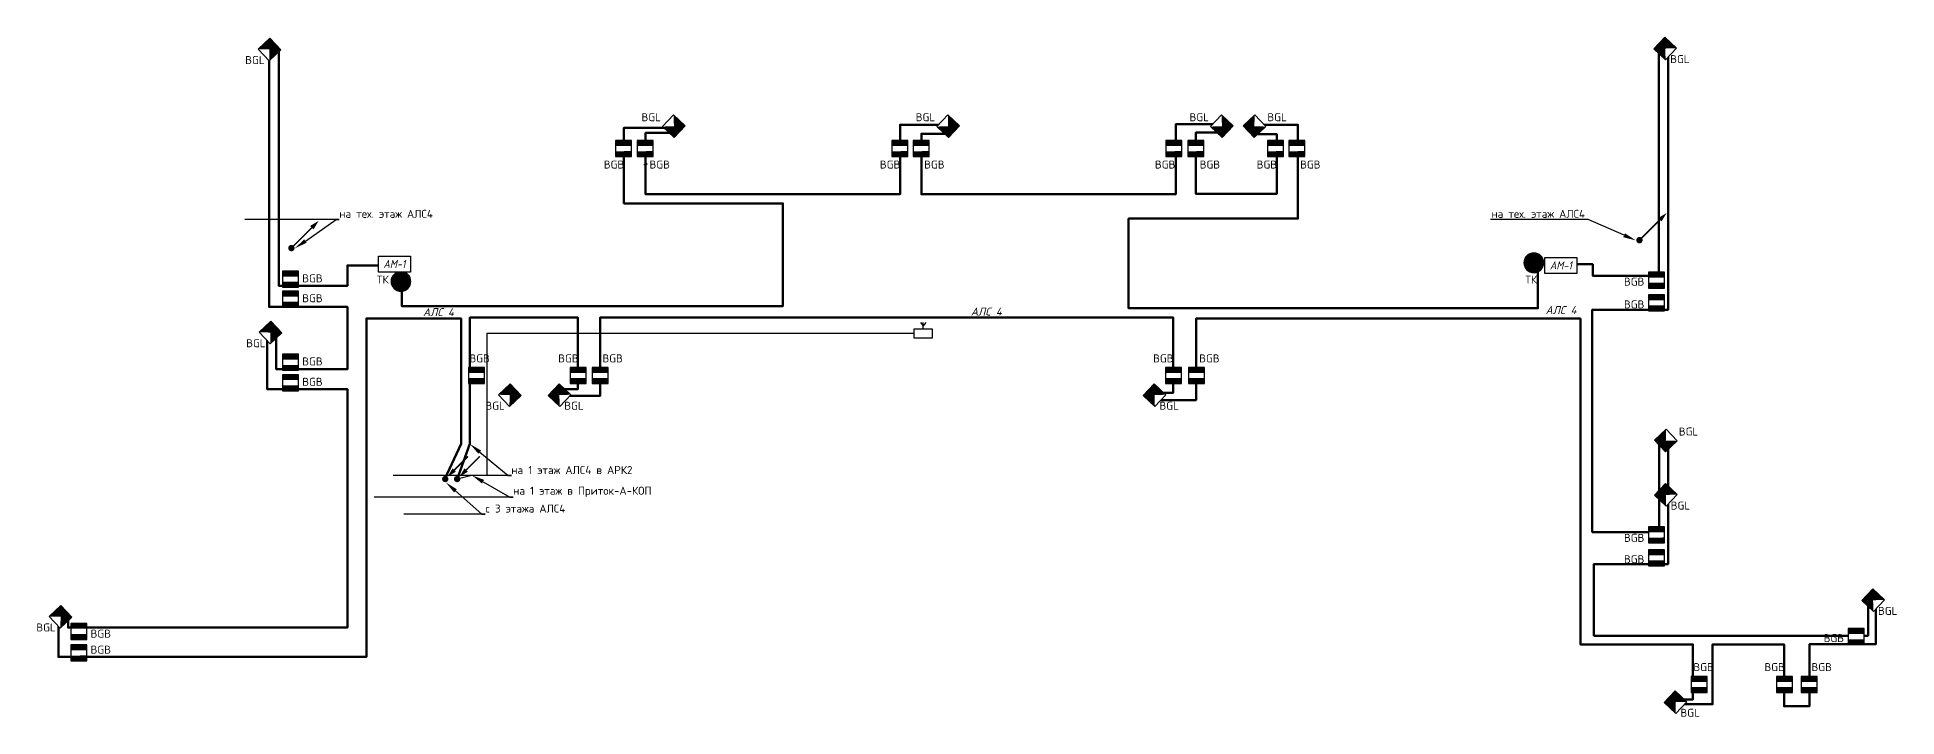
# Model space of a CAD drawing. Header units: millimetres. Extents: x 11019 to 672023, y -45952 to 891139.
# Drawn here: x 325900 to 383989, y 613249 to 634474 of the extents above; entities that cross this region are included whole.
import ezdxf
from ezdxf import colors
from ezdxf.entities.mleader import LeaderData, LeaderLine
from ezdxf.enums import TextEntityAlignment as Align
from ezdxf.math import Vec2, Vec3

# ---------------------------------------------------------------- set-up
doc = ezdxf.new("R2010")
doc.units = ezdxf.units.MM
for name, color, linetype in [('!!ВОК', 30, 'Continuous'), ('003_ОС', 170, 'Continuous'), ('ODG - ПС', 1, 'Continuous'), ('ODG - Текст', 7, 'Continuous'), ('RC-Позиционные_обозначения', 7, 'Continuous')]:
    doc.layers.add(name, color=color, linetype=linetype)
doc.layers.add('ODG - СОТС', color=7, linetype='Continuous', true_color=0xff5800)
for name, color, linetype, lineweight in [('RC-Извещатели_охранные', 5, 'Continuous', 30), ('RC-Прочее_оборудование', 1, 'Continuous', 30), ('АП_АСУ_ОсновнаяТолстая', 7, 'Continuous', 30), ('Кабельные стояки', 7, 'Continuous', 25), ('текст', 7, 'Continuous', 13)]:
    doc.layers.add(name, color=color, linetype=linetype, lineweight=lineweight)
doc.styles.add('DEN', font='isocpeur.ttf', dxfattribs={"height": 300})
doc.styles.add('ISOCPEUR', font='isocpeui.ttf', dxfattribs={"height": 250})
doc.styles.add('KOSTY_STYLE', font='isocpeur.ttf')
doc.styles.add('OlympDesign', font='isocpeur.ttf', dxfattribs={"width": 0.8, "oblique": 10, "height": 250})
doc.styles.add('RubezhCAD', font='isocpeur.ttf', dxfattribs={"width": 0.8})
doc.styles.get("Standard").update_dxf_attribs({"font": 'arial.ttf'})
doc.linetypes.add('ограждение1', pattern='A,0.25,-0.1,[133,ltypeshp.shx,S=0.1,R=0,X=-0.1,Y=0],-0.1,1', length=1.45)

# ---------------------------------------------------------------- blocks, each defined once
blk = doc.blocks.new('RC-UGO-IOM-02')
at = {"layer": 'RC-Извещатели_охранные'}
blk.add_point((0, 0), dxfattribs=at)
blk.add_wipeout([(2.5, -2.5), (2.5, 2.5), (-2.5, 2.5), (-2.5, -2.5)]).dxf.layer = 'RC-Извещатели_охранные'
blk.add_wipeout([(-2.5, -2.5), (-2.5, 2.5), (2.5, 2.5), (2.5, -2.5)]).dxf.layer = 'RC-Извещатели_охранные'
h = blk.add_hatch(color=256, dxfattribs=at)
h.dxf.hatch_style = 1
h.paths.add_polyline_path([(2.5, 0.8), (2.5, 2.51), (-2.5, 2.5), (-2.5, 0.8)])
h = blk.add_hatch(color=256, dxfattribs=at)
h.dxf.hatch_style = 1
h.paths.add_polyline_path([(2.5, -2.5), (2.5, -0.79), (-2.5, -0.8), (-2.5, -2.5)])
blk.add_lwpolyline([(-2.5, -2.5), (2.5, -2.5), (2.5, 2.5), (-2.5, 2.5)], close=True, dxfattribs=at)
blk.add_attdef('PSTN', text='', height=2.5, dxfattribs=at).set_placement((0.98, 2.6), align=Align.BOTTOM_LEFT)
blk = doc.blocks.new('A$C965ac34c')
at = {"layer": '003_ОС', "color": 3, "lineweight": 30, "ltscale": 100}
blk.add_lwpolyline([(0, 284), (560, 284), (560, 0), (0, 0)], close=True, dxfattribs=at)
for points in [[(197, 489), (280, 376)], [(280, 284), (280, 489)], [(363, 489), (280, 376)]]:
    blk.add_lwpolyline(points, dxfattribs=at)
blk = doc.blocks.new('*U350')
blk.add_hatch(color=256).paths.add_polyline_path([(-0.71, -0.71, 1), (0.71, 0.71, 1)])
at = {"const_width": 0.5}
blk.add_lwpolyline([(2.83, 2.83), (7.07, 7.07)], dxfattribs=at)
blk.add_lwpolyline([(0.71, 0.71, 0, 1.5, 0), (2.83, 2.83, 2, 2, 0)], format="xyseb")
blk = doc.blocks.new('RC-UGO-IOPO-02')
blk.add_wipeout([(2.5, -2.5), (2.5, 2.5), (-2.5, 2.5), (-2.5, -2.5)])
blk.add_wipeout([(-2.5, -2.5), (-2.5, 2.5), (2.5, 2.5), (2.5, -2.5)])
h = blk.add_hatch(color=256)
h.dxf.hatch_style = 1
h.paths.add_polyline_path([(2.5, -2.5), (0, 0), (2.5, 2.5), (-2.5, 2.5), (-2.5, -2.5)])
blk.add_lwpolyline([(-2.5, -2.5), (2.5, -2.5), (2.5, 2.5), (-2.5, 2.5)], close=True)
blk.add_attdef('PSTN', text='', height=2.5).set_placement((0.98, 2.6), align=Align.BOTTOM_LEFT)
blk = doc.blocks.new('*U36')
at = {"layer": 'ODG - ПС'}
h = blk.add_hatch(color=20, dxfattribs=at)
h.dxf.hatch_style = 1
h.set_gradient(color1=(255, 88, 0), color2=(255, 96, 10), one_color=1, tint=0.52, name='CYLINDER')
h.paths.add_polyline_path([(75, 0, 1), (-75, 0, 1)])
at = {"layer": 'ODG - СОТС', "lineweight": 30}
h = blk.add_hatch(color=7, dxfattribs=at)
h.dxf.hatch_style = 1
h.set_gradient(color1=(255, 255, 255), one_color=1, tint=1, name='INVCYLINDER')
h.paths.add_polyline_path([(-150, 0, 1), (150, 0, 1)])
h.paths.add_polyline_path([(75, 0, -1), (-75, 0, -1)], flags=16)
for radius in [150, 75]:
    blk.add_circle((0, 0), radius, dxfattribs=at)
at = {"layer": 'ODG - Текст', "style": 'OlympDesign', "oblique": 15, "width": 0.8}
blk.add_attdef('НОМЕР', text='', height=250, dxfattribs=at).set_placement((0, 325), align=Align.MIDDLE_CENTER)
blk = doc.blocks.new('RC-UGO-AM-01')
blk.add_wipeout([(-4.99, 2.5), (4.99, 2.5), (4.99, -2.5), (-4.99, -2.49)])
blk.add_point((0, 0))
blk.add_wipeout([(4.99, 2.5), (4.99, -2.5), (-4.99, -2.5), (-4.99, 2.5)])
blk.add_wipeout([(-4.99, -2.5), (-4.99, 2.5), (4.99, 2.5), (4.99, -2.5)])
blk.add_lwpolyline([(-4.99, 2.5), (4.99, 2.5), (4.99, -2.5), (-4.99, -2.5), (-4.99, 2.5)], close=True)
blk.add_lwpolyline([(-4.99, 2.5), (-4.99, 2.5)])
blk.add_lwpolyline([(-4.99, 2.5), (-4.99, 2.5)])
at = {"ltscale": 100, "style": 'ISOCPEUR', "width": 0.9}
blk.add_text('АМ-1', height=2.5, dxfattribs=at).set_placement((0, 0), align=Align.MIDDLE)
blk.add_attdef('PSTN', text='', height=2.5).set_placement((2.32, 2.4), align=Align.BOTTOM_LEFT)
blk = doc.blocks.new('*U332')
blk.add_hatch(color=256).paths.add_polyline_path([(-0.71, -0.71, 1), (0.71, 0.71, 1)])
at = {"const_width": 0.5}
blk.add_lwpolyline([(0.5, 0.5), (6.38, 6.38)], dxfattribs=at)
blk.add_lwpolyline([(8.5, 8.5, 0, 1.5, 0), (6.38, 6.38, 2, 2, 0)], format="xyseb")

msp = doc.modelspace()

# ---------------------------------------------------------------- linework, layer by layer
at = {"layer": '!!ВОК', "color": 3, "linetype": 'ограждение1', "lineweight": 50, "ltscale": 500}
msp.add_lwpolyline([(338636, 620677), (339142, 621773), (339142, 625691), (336184, 625691), (336184, 615121), (326561, 615121), (326561, 616447), (326864, 616447), (326864, 616038), (335588, 616038), (335588, 623478), (333087, 623478), (333087, 625305), (333369, 625305), (333369, 624102), (335592, 624102), (335592, 626051), (333146, 626051), (333146, 634087), (333447, 634087), (333447, 626709), (335589, 626709), (335589, 627347), (337287, 627347), (337287, 626078), (349192, 626078), (349192, 629281), (344226, 629281), (344226, 631646), (345917, 631646), (345917, 631483), (344904, 631483), (344904, 629569), (352852, 629569), (352852, 631742), (354456, 631742), (354456, 631456), (353521, 631456), (353521, 629568), (361464, 629568), (361464, 631756), (363035, 631756), (363035, 631497), (362096, 631497), (362096, 629581), (364619, 629581), (364619, 631450), (363863, 631450), (363863, 631740), (365279, 631740), (365279, 628809), (359994, 628809), (359994, 626007), (372776, 626007), (372776, 627381), (374491, 627381), (374491, 627023), (376560, 627023), (376560, 634185), (376843, 634185), (376843, 625962), (374477, 625962), (374477, 619016), (376563, 619016), (376563, 621869), (376842, 621869), (376842, 618017), (374527, 618017), (374527, 615782), (383094, 615782), (383094, 616903), (383330, 616903), (383330, 615514), (381259, 615514), (381259, 613578), (380469, 613578), (380469, 615512), (378237, 615512), (378237, 613639), (376950, 613639), (376950, 613794), (377618, 613794), (377618, 615512), (374108, 615512), (374108, 625685), (362102, 625685), (362102, 623143), (360632, 623143), (360632, 623371), (361388, 623371), (361388, 625716), (343484, 625716), (343484, 623269), (342084, 623269), (342084, 623486), (342790, 623486), (342790, 625716), (339416, 625716), (339416, 621770), (339018, 620675)], dxfattribs=at)
at = {"color": 3, "ltscale": 100}
msp.add_lwpolyline([(344929, 630539), (344929, 630486), (344848, 630486)], dxfattribs=at)
at = {"color": 4, "ltscale": 100}
msp.add_lwpolyline([(353294, 625221), (339941, 625221), (339941, 620790), (339481, 620790), (339018, 620675)], dxfattribs=at)

# ---------------------------------------------------------------- block references
at = {"color": 5, "lineweight": 30, "xscale": -2.054613688905472, "yscale": 2.054613688905472, "zscale": 2.054613688905472, "rotation": 180}
for p in [(372651, 627429), (337264, 626845)]:
    msp.add_blockref('*U36', p, dxfattribs=at)
msp.add_blockref('A$C965ac34c', (353294, 625079))
at = {"layer": 'Кабельные стояки', "color": 5, "xscale": 100, "yscale": 100, "zscale": 100}
for name, p in [('*U332', (333841, 627887)), ('*U332', (375951, 628135)), ('*U350', (338646, 620675)), ('*U350', (339018, 620675))]:
    msp.add_blockref(name, p, dxfattribs=at)

# ---------------------------------------------------------------- texts
at = {"color": 7, "lineweight": 30, "ltscale": 100, "char_height": 250, "width": 1074.44, "attachment_point": 1, "style": 'ISOCPEUR'}
for insert in [(337949, 626012), (355065, 626030), (373016, 626077)]:
    msp.add_mtext('{\\C256;АЛС 4}', dxfattribs=dict(at, insert=insert))
at = {"layer": 'текст', "color": 7, "char_height": 250, "width": 511.65, "attachment_point": 5, "style": 'DEN'}
for insert in [(336695, 626905), (372567, 626905)]:
    msp.add_mtext('ТК', dxfattribs=dict(at, insert=insert))

# ---------------------------------------------------------------- leaders
at = {"layer": 'АП_АСУ_ОсновнаяТолстая'}
ml = msp.add_multileader_mtext('Standard', dxfattribs=at)
ml.set_content('на тех. этаж АЛС4', color=256, style='KOSTY_STYLE')
ml.set_leader_properties()
ml.build(insert=Vec2(0, 0))
ml.multileader.update_dxf_attribs({"text_left_attachment_type": 6, "text_right_attachment_type": 6, "dogleg_length": 100, "arrow_head_size": 400})
ctx = ml.context
ctx.base_point, ctx.char_height, ctx.arrow_head_size, ctx.landing_gap_size, ctx.plane_origin = Vec3(371200, 628782, 0), 250, 400, 0, Vec3(380457, 618623, 0)
ctx.left_attachment, ctx.right_attachment, ctx.text_align_type = 6, 6, 2
notes = []
notes.append((ctx, [(0, (1, 1, 0), (374350, 628782, 0), (-1, 0), 100, [(0, [(375838, 628127, 0)], 0, [])])]))
ctx.mtext.insert, ctx.mtext.width, ctx.mtext.alignment, ctx.mtext.flow_direction = Vec3(374250, 629082, 0), 4570.65, 3, 5
ml = msp.add_multileader_mtext('Standard', dxfattribs=at)
ml.set_content('на 1 этаж АЛС4 в АРК2', color=256, style='KOSTY_STYLE')
ml.set_leader_properties()
ml.build(insert=Vec2(0, 0))
ml.multileader.update_dxf_attribs({"text_left_attachment_type": 6, "text_right_attachment_type": 6, "dogleg_length": 100, "arrow_head_size": 400})
ctx = ml.context
ctx.base_point, ctx.char_height, ctx.arrow_head_size, ctx.landing_gap_size, ctx.plane_origin = Vec3(340711, 620781, 0), 250, 400, 0, Vec3(349968, 610622, 0)
ctx.left_attachment, ctx.right_attachment = 6, 6
notes.append((ctx, [(1, (1, 1, 0), (340611, 620781, 0), (1, 0), 100, [(0, [(339416, 621770, 0)], 0, [])])]))
ctx.mtext.insert, ctx.mtext.width, ctx.mtext.flow_direction = Vec3(340711, 621081, 0), 4570.65, 5
ml = msp.add_multileader_mtext('Standard', dxfattribs=at)
ml.set_content('на 1 этаж в Приток-А-КОП', color=256, style='KOSTY_STYLE')
ml.set_leader_properties()
ml.build(insert=Vec2(0, 0))
ml.multileader.update_dxf_attribs({"text_left_attachment_type": 6, "text_right_attachment_type": 6, "dogleg_length": 100, "arrow_head_size": 400})
ctx = ml.context
ctx.base_point, ctx.char_height, ctx.arrow_head_size, ctx.landing_gap_size, ctx.plane_origin = Vec3(340768, 620110, 0), 250, 400, 0, Vec3(349722, 612348, 0)
ctx.left_attachment, ctx.right_attachment = 6, 6
notes.append((ctx, [(1, (1, 1, 0), (340668, 620110, 0), (1, 0), 100, [(0, [(339481, 620790, 0)], 0, [])])]))
ctx.mtext.insert, ctx.mtext.width, ctx.mtext.flow_direction = Vec3(340768, 620435, 0), 4570.65, 5
ml = msp.add_multileader_mtext('Standard', dxfattribs=at)
ml.set_content('c 3 этажа АЛС4 ', color=256, style='KOSTY_STYLE')
ml.set_leader_properties()
ml.build(insert=Vec2(0, 0))
ml.multileader.update_dxf_attribs({"text_left_attachment_type": 6, "text_right_attachment_type": 6, "dogleg_length": 100, "arrow_head_size": 400})
ctx = ml.context
ctx.base_point, ctx.char_height, ctx.arrow_head_size, ctx.landing_gap_size, ctx.plane_origin = Vec3(339892, 619578, 0), 250, 400, 0, Vec3(346802, 606853, 0)
ctx.left_attachment, ctx.right_attachment = 6, 6
notes.append((ctx, [(1, (1, 1, 0), (339792, 619578, 0), (1, 0), 100, [(0, [(338664, 620570, 0)], 0, [])])]))
ctx.mtext.insert, ctx.mtext.width, ctx.mtext.flow_direction = Vec3(339892, 619878, 0), 2622.39, 5
for ctx, leaders in notes:
    for number, flags, end, landing, length, lines in leaders:
        leader = LeaderData()
        leader.index, (leader.has_last_leader_line, leader.has_dogleg_vector, leader.attachment_direction) = number, flags
        leader.last_leader_point, leader.dogleg_vector, leader.dogleg_length = Vec3(end), Vec3(landing), length
        for number, points, colour, breaks in lines:
            line = LeaderLine()
            line.index, line.vertices, line.color, line.breaks = number, Vec3.list(points), colors.encode_raw_color(colour), breaks
            leader.lines.append(line)
        ctx.leaders.append(leader)

# ---------------------------------------------------------------- next in the draw order: block references
at = {"layer": 'RC-Извещатели_охранные', "lineweight": 30, "ltscale": 30}
ref = msp.add_blockref('RC-UGO-IOPO-02', (333156, 634091), dxfattribs=dict(at, xscale=-100, yscale=100, zscale=100, rotation=43.33003864767731))
ref.add_attrib('PSTN', 'BGL', dxfattribs={"layer": 'RC-Позиционные_обозначения', "height": 250, "style": 'RubezhCAD'}).set_placement((332700, 633559), align=Align.BOTTOM_CENTER)
ref = msp.add_blockref('RC-UGO-IOPO-02', (376757, 634120), dxfattribs=dict(at, xscale=100, yscale=100, zscale=100, rotation=316.6699613523227))
ref.add_attrib('PSTN', 'BGL', dxfattribs={"layer": 'RC-Позиционные_обозначения', "height": 250, "style": 'RubezhCAD'}).set_placement((377213, 633588), align=Align.BOTTOM_CENTER)
at = {"layer": 'RC-Извещатели_охранные', "color": 1, "lineweight": 30, "ltscale": 30}
ref = msp.add_blockref('RC-UGO-IOM-02', (344213, 630994), dxfattribs=dict(at, xscale=100, yscale=100, zscale=100))
ref.add_attrib('PSTN', 'BGB', (343599, 630372), dxfattribs={"layer": 'RC-Позиционные_обозначения', "height": 250, "style": 'RubezhCAD'})
ref = msp.add_blockref('RC-UGO-IOM-02', (352850, 630994), dxfattribs=dict(at, xscale=100, yscale=100, zscale=100))
ref.add_attrib('PSTN', 'BGB', (352223, 630372), dxfattribs={"layer": 'RC-Позиционные_обозначения', "height": 250, "style": 'RubezhCAD'})
ref = msp.add_blockref('RC-UGO-IOM-02', (361410, 630994), dxfattribs=dict(at, xscale=100, yscale=100, zscale=100))
ref.add_attrib('PSTN', 'BGB', (360816, 630372), dxfattribs={"layer": 'RC-Позиционные_обозначения', "height": 250, "style": 'RubezhCAD'})
ref = msp.add_blockref('RC-UGO-IOM-02', (364580, 630994), dxfattribs=dict(at, xscale=100, yscale=100, zscale=100))
ref.add_attrib('PSTN', 'BGB', (363993, 630372), dxfattribs={"layer": 'RC-Позиционные_обозначения', "height": 250, "style": 'RubezhCAD'})
ref = msp.add_blockref('RC-UGO-IOM-02', (333811, 626915), dxfattribs=dict(at, xscale=100, yscale=100, zscale=100))
ref.add_attrib('PSTN', 'BGB', (334179, 626818), dxfattribs={"layer": 'RC-Позиционные_обозначения', "height": 250, "style": 'RubezhCAD'})
ref = msp.add_blockref('RC-UGO-IOM-02', (376481, 626886), dxfattribs=dict(at, xscale=100, yscale=100, zscale=100))
ref.add_attrib('PSTN', 'BGB', (375467, 626715), dxfattribs={"layer": 'RC-Позиционные_обозначения', "height": 250, "style": 'RubezhCAD'})
ref = msp.add_blockref('RC-UGO-IOM-02', (333811, 624320), dxfattribs=dict(at, xscale=100, yscale=100, zscale=100))
ref.add_attrib('PSTN', 'BGB', (334179, 624223), dxfattribs={"layer": 'RC-Позиционные_обозначения', "height": 250, "style": 'RubezhCAD'})
ref = msp.add_blockref('RC-UGO-IOM-02', (339620, 623910), dxfattribs=dict(at, xscale=100, yscale=100, zscale=100))
ref.add_attrib('PSTN', 'BGB', (339402, 624318), dxfattribs={"layer": 'RC-Позиционные_обозначения', "height": 250, "style": 'RubezhCAD'})
ref = msp.add_blockref('RC-UGO-IOM-02', (342803, 623910), dxfattribs=dict(at, xscale=100, yscale=100, zscale=100))
ref.add_attrib('PSTN', 'BGB', (342174, 624318), dxfattribs={"layer": 'RC-Позиционные_обозначения', "height": 250, "style": 'RubezhCAD'})
ref = msp.add_blockref('RC-UGO-IOM-02', (361397, 623910), dxfattribs=dict(at, xscale=100, yscale=100, zscale=100))
ref.add_attrib('PSTN', 'BGB', (360758, 624318), dxfattribs={"layer": 'RC-Позиционные_обозначения', "height": 250, "style": 'RubezhCAD'})
at = {"layer": 'RC-Извещатели_охранные', "lineweight": 30, "ltscale": 30}
ref = msp.add_blockref('RC-UGO-IOPO-02', (376774, 621877), dxfattribs=dict(at, xscale=-100, yscale=100, zscale=100, rotation=223.3300386476773))
ref.add_attrib('PSTN', 'BGL', dxfattribs={"layer": 'RC-Позиционные_обозначения', "height": 250, "style": 'RubezhCAD'}).set_placement((377483, 621959), align=Align.BOTTOM_CENTER)
ref = msp.add_blockref('RC-UGO-IOPO-02', (376774, 620178), dxfattribs=dict(at, xscale=100, yscale=100, zscale=100, rotation=316.6699613523227))
ref.add_attrib('PSTN', 'BGL', dxfattribs={"layer": 'RC-Позиционные_обозначения', "height": 250, "style": 'RubezhCAD'}).set_placement((377230, 619646), align=Align.BOTTOM_CENTER)
at = {"layer": 'RC-Извещатели_охранные', "color": 1, "lineweight": 30, "ltscale": 30}
ref = msp.add_blockref('RC-UGO-IOM-02', (376481, 618928), dxfattribs=dict(at, xscale=100, yscale=100, zscale=100))
ref.add_attrib('PSTN', 'BGB', (375467, 618713), dxfattribs={"layer": 'RC-Позиционные_обозначения', "height": 250, "style": 'RubezhCAD'})
at = {"layer": 'RC-Извещатели_охранные', "lineweight": 30, "ltscale": 30}
ref = msp.add_blockref('RC-UGO-IOPO-02', (383249, 616889), dxfattribs=dict(at, xscale=100, yscale=100, zscale=100, rotation=316.6699613523227))
ref.add_attrib('PSTN', 'BGL', dxfattribs={"layer": 'RC-Позиционные_обозначения', "height": 250, "style": 'RubezhCAD'}).set_placement((383705, 616357), align=Align.BOTTOM_CENTER)
at = {"layer": 'RC-Извещатели_охранные', "color": 1, "lineweight": 30, "ltscale": 30}
ref = msp.add_blockref('RC-UGO-IOM-02', (327201, 615917), dxfattribs=dict(at, xscale=100, yscale=100, zscale=100))
ref.add_attrib('PSTN', 'BGB', (327568, 615721), dxfattribs={"layer": 'RC-Позиционные_обозначения', "height": 250, "style": 'RubezhCAD'})
ref = msp.add_blockref('RC-UGO-IOM-02', (382718, 615752), dxfattribs=dict(at, xscale=100, yscale=100, zscale=100))
ref.add_attrib('PSTN', 'BGB', (381704, 615580), dxfattribs={"layer": 'RC-Позиционные_обозначения', "height": 250, "style": 'RubezhCAD'})
ref = msp.add_blockref('RC-UGO-IOM-02', (377814, 614261), dxfattribs=dict(at, xscale=100, yscale=100, zscale=100))
ref.add_attrib('PSTN', 'BGB', (377636, 614676), dxfattribs={"layer": 'RC-Позиционные_обозначения', "height": 250, "style": 'RubezhCAD'})
ref = msp.add_blockref('RC-UGO-IOM-02', (380477, 614261), dxfattribs=dict(at, xscale=100, yscale=100, zscale=100))
ref.add_attrib('PSTN', 'BGB', (379855, 614676), dxfattribs={"layer": 'RC-Позиционные_обозначения', "height": 250, "style": 'RubezhCAD'})
at = {"layer": 'RC-Прочее_оборудование', "lineweight": 30, "ltscale": 30, "xscale": 100, "yscale": 100, "zscale": 100}
for p in [(337058, 627390), (373496, 627347)]:
    msp.add_blockref('RC-UGO-AM-01', p, dxfattribs=at)

# ---------------------------------------------------------------- next in the draw order: block references
at = {"layer": 'RC-Извещатели_охранные', "color": 1, "lineweight": 30, "ltscale": 30}
ref = msp.add_blockref('RC-UGO-IOM-02', (344895, 630994), dxfattribs=dict(at, xscale=100, yscale=100, zscale=100))
ref.add_attrib('PSTN', 'BGB', (345028, 630372), dxfattribs={"layer": 'RC-Позиционные_обозначения', "height": 250, "style": 'RubezhCAD'})
ref = msp.add_blockref('RC-UGO-IOM-02', (353517, 630994), dxfattribs=dict(at, xscale=100, yscale=100, zscale=100))
ref.add_attrib('PSTN', 'BGB', (353606, 630372), dxfattribs={"layer": 'RC-Позиционные_обозначения', "height": 250, "style": 'RubezhCAD'})
ref = msp.add_blockref('RC-UGO-IOM-02', (362089, 630994), dxfattribs=dict(at, xscale=100, yscale=100, zscale=100))
ref.add_attrib('PSTN', 'BGB', (362213, 630372), dxfattribs={"layer": 'RC-Позиционные_обозначения', "height": 250, "style": 'RubezhCAD'})
ref = msp.add_blockref('RC-UGO-IOM-02', (365250, 630994), dxfattribs=dict(at, xscale=100, yscale=100, zscale=100))
ref.add_attrib('PSTN', 'BGB', (365351, 630372), dxfattribs={"layer": 'RC-Позиционные_обозначения', "height": 250, "style": 'RubezhCAD'})
ref = msp.add_blockref('RC-UGO-IOM-02', (333811, 626294), dxfattribs=dict(at, xscale=100, yscale=100, zscale=100))
ref.add_attrib('PSTN', 'BGB', (334179, 626197), dxfattribs={"layer": 'RC-Позиционные_обозначения', "height": 250, "style": 'RubezhCAD'})
ref = msp.add_blockref('RC-UGO-IOM-02', (376481, 626176), dxfattribs=dict(at, xscale=100, yscale=100, zscale=100))
ref.add_attrib('PSTN', 'BGB', (375467, 626004), dxfattribs={"layer": 'RC-Позиционные_обозначения', "height": 250, "style": 'RubezhCAD'})
at = {"layer": 'RC-Извещатели_охранные', "lineweight": 30, "ltscale": 30}
ref = msp.add_blockref('RC-UGO-IOPO-02', (333187, 625249), dxfattribs=dict(at, xscale=-100, yscale=100, zscale=100, rotation=43.33003864767731))
ref.add_attrib('PSTN', 'BGL', dxfattribs={"layer": 'RC-Позиционные_обозначения', "height": 250, "style": 'RubezhCAD'}).set_placement((332731, 624717), align=Align.BOTTOM_CENTER)
at = {"layer": 'RC-Извещатели_охранные', "color": 1, "lineweight": 30, "ltscale": 30}
ref = msp.add_blockref('RC-UGO-IOM-02', (343487, 623910), dxfattribs=dict(at, xscale=100, yscale=100, zscale=100))
ref.add_attrib('PSTN', 'BGB', (343557, 624318), dxfattribs={"layer": 'RC-Позиционные_обозначения', "height": 250, "style": 'RubezhCAD'})
ref = msp.add_blockref('RC-UGO-IOM-02', (362109, 623910), dxfattribs=dict(at, xscale=100, yscale=100, zscale=100))
ref.add_attrib('PSTN', 'BGB', (362197, 624318), dxfattribs={"layer": 'RC-Позиционные_обозначения', "height": 250, "style": 'RubezhCAD'})
ref = msp.add_blockref('RC-UGO-IOM-02', (333811, 623683), dxfattribs=dict(at, xscale=100, yscale=100, zscale=100))
ref.add_attrib('PSTN', 'BGB', (334179, 623586), dxfattribs={"layer": 'RC-Позиционные_обозначения', "height": 250, "style": 'RubezhCAD'})
at = {"layer": 'RC-Извещатели_охранные', "lineweight": 30, "ltscale": 30}
ref = msp.add_blockref('RC-UGO-IOPO-02', (340660, 623297), dxfattribs=dict(at, xscale=-100, yscale=100, zscale=100, rotation=43.33003864767731))
ref.add_attrib('PSTN', 'BGL', dxfattribs={"layer": 'RC-Позиционные_обозначения', "height": 250, "style": 'RubezhCAD'}).set_placement((340204, 622764), align=Align.BOTTOM_CENTER)
ref = msp.add_blockref('RC-UGO-IOPO-02', (360803, 623297), dxfattribs=dict(at, xscale=100, yscale=100, zscale=100, rotation=316.6699613523227))
ref.add_attrib('PSTN', 'BGL', dxfattribs={"layer": 'RC-Позиционные_обозначения', "height": 250, "style": 'RubezhCAD'}).set_placement((361259, 622764), align=Align.BOTTOM_CENTER)
at = {"layer": 'RC-Извещатели_охранные', "color": 1, "lineweight": 30, "ltscale": 30}
ref = msp.add_blockref('RC-UGO-IOM-02', (376481, 618217), dxfattribs=dict(at, xscale=100, yscale=100, zscale=100))
ref.add_attrib('PSTN', 'BGB', (375467, 618045), dxfattribs={"layer": 'RC-Позиционные_обозначения', "height": 250, "style": 'RubezhCAD'})
at = {"layer": 'RC-Извещатели_охранные', "lineweight": 30, "ltscale": 30}
ref = msp.add_blockref('RC-UGO-IOPO-02', (326632, 616372), dxfattribs=dict(at, xscale=-100, yscale=100, zscale=100, rotation=43.33003864767731))
ref.add_attrib('PSTN', 'BGL', dxfattribs={"layer": 'RC-Позиционные_обозначения', "height": 250, "style": 'RubezhCAD'}).set_placement((326176, 615839), align=Align.BOTTOM_CENTER)
at = {"layer": 'RC-Извещатели_охранные', "color": 1, "lineweight": 30, "ltscale": 30}
ref = msp.add_blockref('RC-UGO-IOM-02', (327201, 615243), dxfattribs=dict(at, xscale=100, yscale=100, zscale=100))
ref.add_attrib('PSTN', 'BGB', (327568, 615221), dxfattribs={"layer": 'RC-Позиционные_обозначения', "height": 250, "style": 'RubezhCAD'})
ref = msp.add_blockref('RC-UGO-IOM-02', (381247, 614261), dxfattribs=dict(at, xscale=100, yscale=100, zscale=100))
ref.add_attrib('PSTN', 'BGB', (381324, 614676), dxfattribs={"layer": 'RC-Позиционные_обозначения', "height": 250, "style": 'RubezhCAD'})
at = {"layer": 'RC-Извещатели_охранные', "lineweight": 30, "ltscale": 30}
ref = msp.add_blockref('RC-UGO-IOPO-02', (377077, 613706), dxfattribs=dict(at, xscale=100, yscale=100, zscale=100, rotation=316.6699613523227))
ref.add_attrib('PSTN', 'BGL', dxfattribs={"layer": 'RC-Позиционные_обозначения', "height": 250, "style": 'RubezhCAD'}).set_placement((377533, 613174), align=Align.BOTTOM_CENTER)

# ---------------------------------------------------------------- next in the draw order: leaders
at = {"layer": 'АП_АСУ_ОсновнаяТолстая'}
ml = msp.add_multileader_mtext('Standard', dxfattribs=at)
ml.set_content('на тех. этаж АЛС4', color=256, style='KOSTY_STYLE')
ml.set_leader_properties()
ml.build(insert=Vec2(0, 0))
ml.multileader.update_dxf_attribs({"text_left_attachment_type": 6, "text_right_attachment_type": 6, "dogleg_length": 100, "arrow_head_size": 400})
ctx = ml.context
ctx.base_point, ctx.char_height, ctx.arrow_head_size, ctx.landing_gap_size, ctx.plane_origin = Vec3(335337, 628782, 0), 250, 400, 0, Vec3(344595, 618623, 0)
ctx.left_attachment, ctx.right_attachment = 6, 6
notes = []
notes.append((ctx, [(1, (1, 1, 0), (335237, 628782, 0), (1, 0), 100, [(0, [(333949, 627879, 0)], 0, [])])]))
ctx.mtext.insert, ctx.mtext.width, ctx.mtext.flow_direction = Vec3(335337, 629082, 0), 4570.65, 5
for ctx, leaders in notes:
    for number, flags, end, landing, length, lines in leaders:
        leader = LeaderData()
        leader.index, (leader.has_last_leader_line, leader.has_dogleg_vector, leader.attachment_direction) = number, flags
        leader.last_leader_point, leader.dogleg_vector, leader.dogleg_length = Vec3(end), Vec3(landing), length
        for number, points, colour, breaks in lines:
            line = LeaderLine()
            line.index, line.vertices, line.color, line.breaks = number, Vec3.list(points), colors.encode_raw_color(colour), breaks
            leader.lines.append(line)
        ctx.leaders.append(leader)

# ---------------------------------------------------------------- next in the draw order: block references
at = {"layer": 'RC-Извещатели_охранные', "lineweight": 30, "ltscale": 30}
ref = msp.add_blockref('RC-UGO-IOPO-02', (345789, 631693), dxfattribs=dict(at, xscale=100, yscale=100, zscale=100, rotation=136.6699613523227))
ref.add_attrib('PSTN', 'BGL', dxfattribs={"layer": 'RC-Позиционные_обозначения', "height": 250, "style": 'RubezhCAD'}).set_placement((345080, 631775), align=Align.BOTTOM_CENTER)
ref = msp.add_blockref('RC-UGO-IOPO-02', (354355, 631693), dxfattribs=dict(at, xscale=100, yscale=100, zscale=100, rotation=136.6699613523227))
ref.add_attrib('PSTN', 'BGL', dxfattribs={"layer": 'RC-Позиционные_обозначения', "height": 250, "style": 'RubezhCAD'}).set_placement((353646, 631775), align=Align.BOTTOM_CENTER)
ref = msp.add_blockref('RC-UGO-IOPO-02', (362908, 631693), dxfattribs=dict(at, xscale=100, yscale=100, zscale=100, rotation=136.6699613523227))
ref.add_attrib('PSTN', 'BGL', dxfattribs={"layer": 'RC-Позиционные_обозначения', "height": 250, "style": 'RubezhCAD'}).set_placement((362199, 631775), align=Align.BOTTOM_CENTER)
ref = msp.add_blockref('RC-UGO-IOPO-02', (363921, 631693), dxfattribs=dict(at, xscale=-100, yscale=100, zscale=100, rotation=223.3300386476773))
ref.add_attrib('PSTN', 'BGL', dxfattribs={"layer": 'RC-Позиционные_обозначения', "height": 250, "style": 'RubezhCAD'}).set_placement((364631, 631775), align=Align.BOTTOM_CENTER)
ref = msp.add_blockref('RC-UGO-IOPO-02', (342212, 623297), dxfattribs=dict(at, xscale=100, yscale=100, zscale=100, rotation=316.6699613523227))
ref.add_attrib('PSTN', 'BGL', dxfattribs={"layer": 'RC-Позиционные_обозначения', "height": 250, "style": 'RubezhCAD'}).set_placement((342668, 622764), align=Align.BOTTOM_CENTER)

doc.saveas('drawing.dxf')
